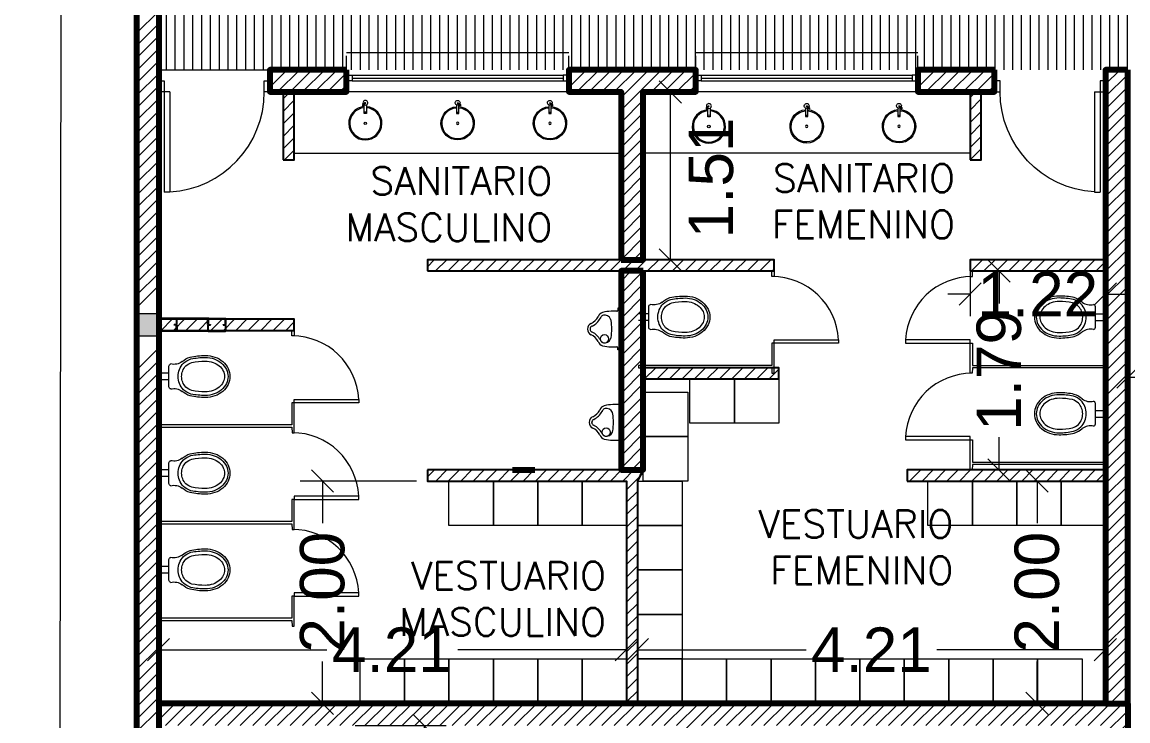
# Model space of a CAD drawing. Header units: inches. Extents: x 2 to 337, y 2 to 182.
# Drawn here: x 28.96 to 38.92, y 118.49 to 124.78 of the extents above; entities that cross this region are included whole.
import ezdxf

# ---------------------------------------------------------------- set-up
doc = ezdxf.new("R2010")
doc.units = ezdxf.units.IN
doc.header["$MEASUREMENT"] = 0
for name, pattern in [('ACAD_ISO10W100', [18, 12, -3, 0, -3]), ('HIDDEN2', [4.7625, 3.175, -1.5875]), ('LÍNEAS_OCULTAS2', [0.1875, 0.125, -0.0625])]:
    doc.linetypes.add(name, pattern=pattern)
for name, color, linetype, lineweight in [('01 eje', 30, 'ACAD_ISO10W100', 9), ('ARQ-CARPINTERIAS', 4, 'Continuous', 9), ('IS-SANITARIOS', 6, 'Continuous', 9), ('L COTAS', 1, 'Continuous', 9), ('l gris', 9, 'Continuous', 5), ('l muro', 5, 'Continuous', 80), ('L PROYEC', 4, 'HIDDEN2', 9), ('LAVADO MU', 10, 'Continuous', 5), ('smr acero', 170, 'Continuous', 15)]:
    doc.layers.add(name, color=color, linetype=linetype, lineweight=lineweight)
for name, color, linetype in [('01-COTAS ESTRUCTURA', 9, 'Continuous'), ('ARQ-MUROCERAMICO8X18X33', 3, 'Continuous'), ('ARQ-TXTS LOCAL', 3, 'Continuous')]:
    doc.layers.add(name, color=color, linetype=linetype)
doc.styles.add('2mm para 1.100', font='ARIAL.TTF')
doc.styles.add('RomanS', font='romans.shx')
doc.dimstyles.new('cotas 1.100', dxfattribs={"dimscale": 2, "dimtxt": 0.2, "dimasz": 0.1, "dimexe": 0.1, "dimexo": 0.05, "dimgap": 0.05, "dimtad": 0, "dimzin": 0, "dimdsep": 46, "dimtxsty": '2mm para 1.100', "dimblk": 'OBLIQUE', "dimcen": 0.09, "dimclrd": 256, "dimclre": 256, "dimclrt": 256, "dimaunit": 1, "dimadec": 3, "dimazin": 0, "dimtfac": 1, "dimtofl": 0, "dimtmove": 2, "dimatfit": 3, "dimfxl": 0, "dimtolj": 1, "dimtzin": 0, "dimlwd": -1, "dimlwe": -1, "dimarcsym": 0})
pattern_1 = [(45, (-3417.75211, -702.29074), (-0.0561266008, 0.0561266008), [])]
pattern_2 = [(45, (-3417.75211, -701.49083), (-0.0561266008, 0.0561266008), [])]

# ---------------------------------------------------------------- blocks, each defined once
blk = doc.blocks.new('terreno1')
at = {"layer": '01 eje', "ltscale": 0.05}
blk.add_line((2858.8129, 860.3283), (2858.8129, 730.799), dxfattribs=at)
blk = doc.blocks.new('Bacha de baño 2 pl')
for p, q in [((-0.0036, -0.1597), (-0.0243, -0.1758)), ((-0.0243, -0.1883), (0.0039, -0.1612)), ((-0.0243, -0.1758), (-0.0243, -0.1883)), ((-0.0096, -0.256), (-0.0096, -0.1791)), ((0.0107, -0.1791), (0.0107, -0.256)), ((0.0107, -0.2433), (-0.0096, -0.2433)), ((0.0107, -0.256), (-0.0096, -0.256)), ((0.0107, -0.256), (-0.0096, -0.256))]:
    blk.add_line(p, q)
at = {"color": 252}
blk.add_circle((0, -0.3438), 0.0113, dxfattribs=at)
for centre, radius, start, end in [((0, -0.3438), 0.15, 93.65459, 85.91977), ((0.0006, -0.1597), 0.0219, 297.52089, 211.24322), ((0.0006, -0.1597), 0.0219, 232.78732, 242.47911), ((0.0006, -0.1597), 0.0219, 242.47911, 297.52089), ((-0.0015, -0.1689), 0.00944, 54.74702, 102.62448), ((0, -0.3438), 0.14, 93.91603, 85.62778)]:
    blk.add_arc(centre, radius, start, end)
blk = doc.blocks.new('LZ-PM01$0$MEWAFND$0$MINGI')
for p, q in [((-0.188, 0.016), (-0.168, 0.016)), ((-0.188, 0), (-0.188, 0.016)), ((0.188, 0), (-0.188, 0)), ((0.188, 0.016), (0.168, 0.016)), ((0.188, 0), (0.188, 0.016))]:
    blk.add_line(p, q)
for centre, radius, start, end in [((-0.0015, 0.2522), 0.0524, 88.41211, 159.86472), ((0.0015, 0.2522), 0.0524, 20.13528, 91.58789), ((-0.0874, 0.1426), 0.0648, 111.75619, 164.40839), ((-0.2023, 0.3459), 0.1696, 302.42194, 333.4809), ((-0.2023, 0.3459), 0.1956, 302.42194, 333.4809), ((-0.0154, 0.255), 0.0124, 149.99519, 163.35044), ((-0.0015, 0.2522), 0.0264, 88.41211, 159.86472), ((0, 0.2987), 0.0202, 267.95603, 272.04397), ((0.0015, 0.2522), 0.0264, 20.13528, 91.58789), ((0.0154, 0.255), 0.0124, 16.64956, 30.00481), ((0.2023, 0.3459), 0.1956, 206.5191, 237.57806), ((0.2023, 0.3459), 0.1696, 206.5191, 237.57806), ((0.0874, 0.1426), 0.0648, 15.59161, 68.24381), ((0.1604, 0.08), 0.3204, 165.53997, 180), ((-0.0874, 0.1426), 0.0388, 111.75619, 111.75619), ((-0.061, 0.1419), 0.0647, 170.11271, 245.03672), ((-0.0874, 0.1426), 0.0388, 118.9977, 164.40839), ((-0.141, 0.2581), 0.0887, 293.07935, 299.37429), ((0.061, 0.1419), 0.0647, 294.96328, 9.88729), ((0.141, 0.2581), 0.0887, 240.62571, 246.92065), ((0.0874, 0.1426), 0.0388, 15.59161, 61.0023), ((-0.1604, 0.08), 0.3204, 0, 14.46003), ((-0.168, 0.024), 0.008, 270, 1.25963), ((1.0815, 0.0515), 1.2419, 178.68384, 181.25963), ((-0.0605, 0.1489), 0.0714, 247.01145, 257.38188), ((0, 0.4956), 0.4232, 259.64483, 270), ((0, 0.4956), 0.4232, 270, 280.35517), ((0.0605, 0.1489), 0.0714, 282.61812, 292.98855), ((-1.0815, 0.0515), 1.2419, 358.74037, 1.31616), ((0.168, 0.024), 0.008, 178.74037, 270)]:
    blk.add_arc(centre, radius, start, end)
blk = doc.blocks.new('Inodoro')
for p, q in [((626.1562, 117.8884), (626.3408, 117.8884)), ((626.2185, 117.8884), (626.2185, 117.7966)), ((626.2785, 117.8884), (626.2785, 117.7966))]:
    blk.add_line(p, q)
for points in [[(626.248, 118.4207, 0.114233), (626.1853, 118.4062, 0.103679), (626.1282, 118.3618, 0.091573), (626.091, 118.2967, 0.084524), (626.0772, 118.2158, 0.050698), (626.0903, 118.0871, 0.096685), (626.1295, 118.0185, 0.193549), (626.2485, 117.971, 0.193549), (626.3676, 118.0185, 0.096685), (626.4068, 118.0871, 0.050698), (626.4198, 118.2158, 0.084524), (626.406, 118.2967, 0.091573), (626.3688, 118.3618, 0.103679), (626.3118, 118.4062, 0.114233), (626.2491, 118.4207)], [(626.248, 118.3885, 0.114233), (626.1994, 118.3772, 0.103679), (626.1528, 118.341, 0.091573), (626.1214, 118.2861, 0.084532), (626.1094, 118.2158, 0.049852), (626.1214, 118.0956, 0.091573), (626.1528, 118.0407, 0.190851), (626.2485, 118.0032, 0.190851), (626.3442, 118.0407, 0.091573), (626.3757, 118.0956, 0.049852), (626.3876, 118.2158, 0.084532), (626.3757, 118.2861, 0.091573), (626.3442, 118.341, 0.103679), (626.2976, 118.3772, 0.114233), (626.2491, 118.3885)]]:
    blk.add_lwpolyline(points, format="xyb")
for centre, radius, start, end in [((626.2856, 118.2285), 0.2241, 139.74406, 160.67263), ((626.2627, 118.2479), 0.1939, 116.06723, 139.74406), ((626.248, 118.278), 0.1605, 90, 116.06723), ((626.2491, 118.278), 0.1605, 63.93277, 90), ((626.2344, 118.2479), 0.1939, 40.25594, 63.93277), ((626.2114, 118.2285), 0.2241, 19.32737, 40.25594), ((626.3217, 118.2158), 0.2623, 160.67263, 180), ((626.1753, 118.2158), 0.2623, 0, 19.32737), ((626.6972, 118.2155), 0.6378, 179.97395, 192.35967), ((625.7998, 118.2155), 0.6378, 347.64033, 0.02605), ((626.2856, 118.1532), 0.2241, 199.32737, 220.25594), ((626.2114, 118.1532), 0.2241, 319.74406, 340.67263), ((626.0194, 117.935), 0.1202, 345.84605, 37.60105), ((626.4776, 117.935), 0.1202, 142.39895, 194.15395), ((626.1558, 117.9084), 0.02, 188.04875, 271.25464), ((626.3413, 117.9084), 0.02, 268.74536, 351.95125)]:
    blk.add_arc(centre, radius, start, end)
blk = doc.blocks.new('SE-PM01$0$P3')
for p, q in [((6.9999, 19.56), (6.0999, 19.56)), ((6.0999, 19.5086), (6.0999, 19.56)), ((6.9999, 19.5086), (6.9999, 19.56))]:
    blk.add_line(p, q)
at = {"ltscale": 200}
blk.add_line((6.9999, 19.5086), (6.0999, 19.5086), dxfattribs=at)
for points in [[(7.0999, 19.61), (7.0999, 19.56), (6.9999, 19.56), (6.9999, 19.61)], [(7.0999, 18.66), (7.0999, 18.61), (6.9999, 18.61), (6.9999, 18.66)]]:
    blk.add_lwpolyline(points, close=True, dxfattribs=at)
blk.add_arc((6.9999, 19.56), 0.9, 183.27628, 270, dxfattribs=at)
blk = doc.blocks.new('_Oblique')
at = {"color": 0, "linetype": 'ByBlock', "lineweight": -2}
blk.add_line((-0.5, -0.5), (0.5, 0.5), dxfattribs=at)
blk = doc.blocks.new('*D95')
at = {"layer": 'Defpoints', "color": 0}
for p in [(29.3606, 156.7693), (30.1906, 156.768), (29.9908, 31.9487)]:
    blk.add_point(p, dxfattribs=at)
at = {"layer": 'L COTAS'}
for p, q in [((30.0906, 156.7681), (29.1606, 156.7696)), ((29.3606, 156.7693), (29.2621, 95.2691)), ((29.1607, 31.95), (29.2592, 93.4503)), ((29.8908, 31.9489), (28.9607, 31.9503))]:
    blk.add_line(p, q, dxfattribs=at)
at = {"layer": 'L COTAS', "xscale": 0.2, "yscale": 0.2, "zscale": 0.2}
for p, rotation in [((29.3606, 156.7693), 89.90828215739022), ((29.1607, 31.95), 269.9082821573902)]:
    blk.add_blockref('_Oblique', p, dxfattribs=dict(at, rotation=rotation))
at = {"layer": 'L COTAS', "insert": (29.2606, 94.3597), "char_height": 0.4, "attachment_point": 5, "rotation": 89.90828, "style": '2mm para 1.100'}
blk.add_mtext('\\A1;124.82', dxfattribs=at)
blk = doc.blocks.new('*D99')
at = {"layer": 'Defpoints', "color": 0}
for p in [(34.5509, 124.1503), (34.796, 122.6399), (34.796, 122.6399)]:
    blk.add_point(p, dxfattribs=at)
at = {"layer": 'L COTAS'}
for p, q in [((34.6509, 124.1503), (34.996, 124.1503)), ((34.796, 124.1503), (34.796, 122.6399)), ((34.696, 122.6399), (34.596, 122.6399))]:
    blk.add_line(p, q, dxfattribs=at)
at = {"layer": 'L COTAS', "xscale": 0.2, "yscale": 0.2, "zscale": 0.2}
for p, rotation in [((34.796, 124.1503), 90), ((34.796, 122.6399), 270)]:
    blk.add_blockref('_Oblique', p, dxfattribs=dict(at, rotation=rotation))
at = {"layer": 'L COTAS', "insert": (35.1643, 123.3769), "char_height": 0.4, "attachment_point": 5, "rotation": 90, "style": '2mm para 1.100'}
blk.add_mtext('\\A1;1.51', dxfattribs=at)
blk = doc.blocks.new('*D100')
at = {"layer": 'Defpoints', "color": 0}
for p in [(37.4959, 122.5899), (38.7135, 122.6399), (38.7135, 122.3319)]:
    blk.add_point(p, dxfattribs=at)
at = {"layer": 'L COTAS'}
for p, q in [((37.4959, 122.4899), (37.4959, 122.1319)), ((38.7135, 122.5399), (38.7135, 122.1319)), ((37.4959, 122.3319), (37.2959, 122.3319)), ((38.7135, 122.3319), (38.9135, 122.3319))]:
    blk.add_line(p, q, dxfattribs=at)
at = {"layer": 'L COTAS', "xscale": 0.2, "yscale": 0.2, "zscale": 0.2}
blk.add_blockref('_Oblique', (37.4959, 122.3319), dxfattribs=at)
at = {"layer": 'L COTAS', "xscale": 0.2, "yscale": 0.2, "zscale": 0.2, "rotation": 180}
blk.add_blockref('_Oblique', (38.7135, 122.3319), dxfattribs=at)
at = {"layer": 'L COTAS', "insert": (38.1047, 122.3319), "char_height": 0.4, "attachment_point": 5, "style": '2mm para 1.100'}
blk.add_mtext('\\A1;1.22', dxfattribs=at)
blk = doc.blocks.new('*D101')
at = {"layer": 'Defpoints', "color": 0}
for p in [(38.7135, 119.1329), (34.5009, 118.8498), (38.7135, 118.8498)]:
    blk.add_point(p, dxfattribs=at)
at = {"layer": 'L COTAS'}
for p, q in [((34.5009, 118.9498), (34.5009, 119.3329)), ((38.7135, 118.9498), (38.7135, 119.3329)), ((34.5009, 119.1329), (36.0182, 119.1329)), ((38.7135, 119.1329), (37.1961, 119.1329))]:
    blk.add_line(p, q, dxfattribs=at)
at = {"layer": 'L COTAS', "xscale": 0.2, "yscale": 0.2, "zscale": 0.2, "rotation": 180}
blk.add_blockref('_Oblique', (34.5009, 119.1329), dxfattribs=at)
at = {"layer": 'L COTAS', "xscale": 0.2, "yscale": 0.2, "zscale": 0.2}
blk.add_blockref('_Oblique', (38.7135, 119.1329), dxfattribs=at)
at = {"layer": 'L COTAS', "insert": (36.6072, 119.1329), "char_height": 0.4, "attachment_point": 5, "style": '2mm para 1.100'}
blk.add_mtext('\\A1;4.21', dxfattribs=at)
blk = doc.blocks.new('*D102')
at = {"layer": 'Defpoints', "color": 0}
for p in [(37.7564, 122.5399), (37.8632, 122.5399), (37.7564, 120.7499)]:
    blk.add_point(p, dxfattribs=at)
at = {"layer": 'L COTAS'}
for p, q in [((37.7632, 122.5399), (37.5564, 122.5399)), ((37.7564, 122.5399), (37.7564, 122.246)), ((37.7564, 120.7499), (37.7564, 121.0438)), ((37.6564, 120.7499), (37.5564, 120.7499))]:
    blk.add_line(p, q, dxfattribs=at)
at = {"layer": 'L COTAS', "xscale": 0.2, "yscale": 0.2, "zscale": 0.2}
for p, rotation in [((37.7564, 122.5399), 90), ((37.7564, 120.7499), 270)]:
    blk.add_blockref('_Oblique', p, dxfattribs=dict(at, rotation=rotation))
at = {"layer": 'L COTAS', "insert": (37.7564, 121.6449), "char_height": 0.4, "attachment_point": 5, "rotation": 90, "style": '2mm para 1.100'}
blk.add_mtext('\\A1;1.79', dxfattribs=at)
blk = doc.blocks.new('*D103')
at = {"layer": 'Defpoints', "color": 0}
for p in [(30.1883, 119.1329), (30.1883, 118.8498), (34.4009, 118.8498)]:
    blk.add_point(p, dxfattribs=at)
at = {"layer": 'L COTAS'}
for p, q in [((30.1883, 118.9498), (30.1883, 119.3329)), ((34.4009, 118.9498), (34.4009, 119.3329)), ((30.1883, 119.1329), (31.7056, 119.1329)), ((34.4009, 119.1329), (32.8835, 119.1329))]:
    blk.add_line(p, q, dxfattribs=at)
at = {"layer": 'L COTAS', "xscale": 0.2, "yscale": 0.2, "zscale": 0.2, "rotation": 180}
blk.add_blockref('_Oblique', (30.1883, 119.1329), dxfattribs=at)
at = {"layer": 'L COTAS', "xscale": 0.2, "yscale": 0.2, "zscale": 0.2}
blk.add_blockref('_Oblique', (34.4009, 119.1329), dxfattribs=at)
at = {"layer": 'L COTAS', "insert": (32.2946, 119.1329), "char_height": 0.4, "attachment_point": 5, "style": '2mm para 1.100'}
blk.add_mtext('\\A1;4.21', dxfattribs=at)
blk = doc.blocks.new('*D179')
at = {"layer": 'Defpoints', "color": 0}
for p in [(37.8231, 120.6498), (37.8231, 118.6498), (38.0981, 118.6498)]:
    blk.add_point(p, dxfattribs=at)
at = {"layer": 'L COTAS'}
for p, q in [((37.9231, 120.6498), (38.2981, 120.6498)), ((38.0981, 120.6498), (38.0981, 120.2721)), ((38.0981, 118.6498), (38.0981, 119.0276)), ((37.9231, 118.6498), (38.2981, 118.6498))]:
    blk.add_line(p, q, dxfattribs=at)
at = {"layer": 'L COTAS', "xscale": 0.2, "yscale": 0.2, "zscale": 0.2}
for p, rotation in [((38.0981, 120.6498), 90), ((38.0981, 118.6498), 270)]:
    blk.add_blockref('_Oblique', p, dxfattribs=dict(at, rotation=rotation))
at = {"layer": 'L COTAS', "insert": (38.0981, 119.6498), "char_height": 0.4, "attachment_point": 5, "rotation": 90, "style": '2mm para 1.100'}
blk.add_mtext('\\A1;2.00', dxfattribs=at)
blk = doc.blocks.new('*D237')
at = {"layer": 'Defpoints', "color": 0}
for p in [(32.6103, 120.6498), (31.6647, 118.6498), (32.6103, 118.6498)]:
    blk.add_point(p, dxfattribs=at)
at = {"layer": 'L COTAS'}
for p, q in [((32.5103, 120.6498), (31.4647, 120.6498)), ((31.6647, 120.6498), (31.6647, 120.2721)), ((31.6647, 118.6498), (31.6647, 119.0276)), ((32.5103, 118.6498), (31.4647, 118.6498))]:
    blk.add_line(p, q, dxfattribs=at)
at = {"layer": 'L COTAS', "xscale": 0.2, "yscale": 0.2, "zscale": 0.2}
for p, rotation in [((31.6647, 120.6498), 90), ((31.6647, 118.6498), 270)]:
    blk.add_blockref('_Oblique', p, dxfattribs=dict(at, rotation=rotation))
at = {"layer": 'L COTAS', "insert": (31.6647, 119.6498), "char_height": 0.4, "attachment_point": 5, "rotation": 90, "style": '2mm para 1.100'}
blk.add_mtext('\\A1;2.00', dxfattribs=at)
blk = doc.blocks.new('*D180')
at = {"layer": 'Defpoints', "color": 0}
for p in [(41.8575, 122.0018), (41.8575, 121.5844), (38.9162, 121.1518)]:
    blk.add_point(p, dxfattribs=at)
at = {"layer": 'L COTAS'}
for p, q in [((41.8575, 121.9018), (41.8575, 121.3844)), ((38.9162, 121.2518), (38.9162, 121.7844)), ((38.9162, 121.5844), (39.7647, 121.5844)), ((41.8575, 121.5844), (41.0089, 121.5844))]:
    blk.add_line(p, q, dxfattribs=at)
at = {"layer": 'L COTAS', "xscale": 0.2, "yscale": 0.2, "zscale": 0.2, "rotation": 180}
blk.add_blockref('_Oblique', (38.9162, 121.5844), dxfattribs=at)
at = {"layer": 'L COTAS', "xscale": 0.2, "yscale": 0.2, "zscale": 0.2}
blk.add_blockref('_Oblique', (41.8575, 121.5844), dxfattribs=at)
at = {"layer": 'L COTAS', "insert": (40.3868, 121.5844), "char_height": 0.4, "attachment_point": 5, "style": '2mm para 1.100'}
blk.add_mtext('\\A1;2.94', dxfattribs=at)
blk = doc.blocks.new('*D73')
at = {"layer": 'Defpoints', "color": 0}
for p in [(31.8583, 118.4498), (32.58, 118.4498), (31.8583, 115.355)]:
    blk.add_point(p, dxfattribs=at)
at = {"layer": 'L COTAS'}
for p, q in [((31.9583, 118.4498), (32.78, 118.4498)), ((32.58, 118.4498), (32.58, 117.5222)), ((32.58, 115.355), (32.58, 116.2826)), ((31.9583, 115.355), (32.78, 115.355))]:
    blk.add_line(p, q, dxfattribs=at)
at = {"layer": 'L COTAS', "xscale": 0.2, "yscale": 0.2, "zscale": 0.2}
for p, rotation in [((32.58, 118.4498), 90), ((32.58, 115.355), 270)]:
    blk.add_blockref('_Oblique', p, dxfattribs=dict(at, rotation=rotation))
at = {"layer": 'L COTAS', "insert": (32.58, 116.9024), "char_height": 0.4, "attachment_point": 5, "rotation": 90, "style": '2mm para 1.100'}
blk.add_mtext('\\A1;3.09', dxfattribs=at)
blk = doc.blocks.new('base1')
at = {"layer": 'smr acero'}
h = blk.add_hatch(color=256, dxfattribs=at)
h.dxf.hatch_style = 1
h.paths.add_polyline_path([(4862.6652, 1040.7971), (4862.6652, 1040.5971), (4862.4652, 1040.5971), (4862.4652, 1040.7971)])
for p, q in [((4863.1112, 1040.7572), (4862.8092, 1040.7572)), ((4863.1112, 1040.6372), (4862.8092, 1040.6372))]:
    blk.add_line(p, q, dxfattribs=at)
blk.add_lwpolyline([(4862.4652, 1040.5971), (4862.6652, 1040.5971), (4862.6652, 1040.7971), (4862.4652, 1040.7971)], close=True, dxfattribs=at)
for points in [[(4862.8192, 1040.7572), (4862.6712, 1040.7572, 0.414214), (4862.6652, 1040.7512), (4862.6652, 1040.7032, 0.414214), (4862.6712, 1040.6972), (4862.6852, 1040.6972), (4862.6852, 1040.6992), (4862.6732, 1040.6992, -0.414214), (4862.6672, 1040.7052), (4862.6672, 1040.7492, -0.414214), (4862.6732, 1040.7552), (4862.8172, 1040.7552, -0.414214), (4862.8232, 1040.7492), (4862.8232, 1040.7052, -0.414214), (4862.8172, 1040.6992), (4862.8052, 1040.6992), (4862.8052, 1040.6972), (4862.8192, 1040.6972, 0.414214), (4862.8252, 1040.7032), (4862.8252, 1040.7512, 0.414214)], [(4863.1112, 1040.7572), (4863.2592, 1040.7572, -0.414214), (4863.2652, 1040.7512), (4863.2652, 1040.7032, -0.414214), (4863.2592, 1040.6972), (4863.2452, 1040.6972), (4863.2452, 1040.6992), (4863.2572, 1040.6992, 0.414214), (4863.2632, 1040.7052), (4863.2632, 1040.7492, 0.414214), (4863.2572, 1040.7552), (4863.1132, 1040.7552, 0.414214), (4863.1072, 1040.7492), (4863.1072, 1040.7052, 0.414214), (4863.1132, 1040.6992), (4863.1252, 1040.6992), (4863.1252, 1040.6972), (4863.1112, 1040.6972, -0.414214), (4863.1052, 1040.7032), (4863.1052, 1040.7512, -0.414214)], [(4862.8192, 1040.6372), (4862.6712, 1040.6372, -0.414214), (4862.6652, 1040.6432), (4862.6652, 1040.6912, -0.414214), (4862.6712, 1040.6972), (4862.6852, 1040.6972), (4862.6852, 1040.6952), (4862.6732, 1040.6952, 0.414214), (4862.6672, 1040.6892), (4862.6672, 1040.6452, 0.414214), (4862.6732, 1040.6392), (4862.8172, 1040.6392, 0.414214), (4862.8232, 1040.6452), (4862.8232, 1040.6892, 0.414214), (4862.8172, 1040.6952), (4862.8052, 1040.6952), (4862.8052, 1040.6972), (4862.8192, 1040.6972, -0.414214), (4862.8252, 1040.6912), (4862.8252, 1040.6432, -0.414214)], [(4863.1112, 1040.6372), (4863.2592, 1040.6372, 0.414214), (4863.2652, 1040.6432), (4863.2652, 1040.6912, 0.414214), (4863.2592, 1040.6972), (4863.2452, 1040.6972), (4863.2452, 1040.6952), (4863.2572, 1040.6952, -0.414214), (4863.2632, 1040.6892), (4863.2632, 1040.6452, -0.414214), (4863.2572, 1040.6392), (4863.1132, 1040.6392, -0.414214), (4863.1072, 1040.6452), (4863.1072, 1040.6892, -0.414214), (4863.1132, 1040.6952), (4863.1252, 1040.6952), (4863.1252, 1040.6972), (4863.1112, 1040.6972, 0.414214), (4863.1052, 1040.6912), (4863.1052, 1040.6432, 0.414214)]]:
    blk.add_lwpolyline(points, format="xyb", close=True, dxfattribs=at)

msp = doc.modelspace()

# ---------------------------------------------------------------- hatches: boundary and pattern name
at = {"layer": 'l gris'}
h = msp.add_hatch(dxfattribs=at)
h.set_pattern_fill('LINE', color=256, scale=0.025, angle=90)
h.set_pattern_definition([(90, (-3778.86679, -701.38761), (-0.079375, 5e-18), [])])
h.paths.add_polyline_path([(30.1908, 125.2503), (59.1907, 125.2503), (59.2099, 125.0552), (59.2668, 124.8676), (59.3592, 124.6947), (59.4836, 124.5432), (59.6351, 124.4188), (59.808, 124.3264), (59.9956, 124.2695), (60.1907, 124.2503), (73.9516, 124.2503), (73.9968, 122.2518), (38.9159, 122.2518), (38.9159, 124.3504), (30.1907, 124.3503)])
at = {"layer": 'LAVADO MU'}
h = msp.add_hatch(dxfattribs=at)
h.set_pattern_fill('ANSI31', color=256, scale=0.025)
h.set_pattern_definition([(45, (-3417.4665, -703.44083), (-0.0561266008, 0.0561266008), [])])
h.paths.add_polyline_path([(38.9159, 124.3504), (38.7159, 124.3504), (38.7159, 118.6498), (30.1908, 118.6498), (30.1908, 118.4498), (34.8534, 118.4498), (34.8534, 116.505), (33.7034, 116.505), (33.7034, 116.355), (35.0034, 116.355), (35.0034, 118.4498), (38.7159, 118.4498), (38.7159, 115.3568), (34.8534, 115.3568), (34.8534, 115.2068), (38.7159, 115.2068), (38.7159, 113.3537), (38.2534, 113.3537), (38.2534, 113.1382), (38.9159, 113.1537)])
h = msp.add_hatch(dxfattribs=at)
h.set_pattern_fill('ANSI31', color=256, scale=0.025)
h.set_pattern_definition(pattern_1)
h.paths.add_polyline_path([(31.8818, 124.3503), (31.1907, 124.3502), (31.1907, 124.1502), (31.3103, 124.1502), (31.3103, 124.1503), (31.4103, 124.1503), (31.8818, 124.1503)])
h = msp.add_hatch(dxfattribs=at)
h.set_pattern_fill('ANSI31', color=256, scale=0.025)
h.set_pattern_definition(pattern_1)
h.paths.add_polyline_path([(35.0248, 124.3503), (33.8818, 124.3503), (33.8818, 124.1503), (34.3533, 124.1503), (34.3533, 122.6399), (34.5533, 122.6399), (34.5533, 124.1503), (35.0248, 124.1503)])
h = msp.add_hatch(dxfattribs=at)
h.set_pattern_fill('ANSI31', color=256, scale=0.025)
h.set_pattern_definition(pattern_1)
h.paths.add_polyline_path([(37.7159, 124.3503), (37.0248, 124.3502), (37.0248, 124.1502), (37.4959, 124.1503), (37.4959, 124.1503), (37.5959, 124.1503), (37.7159, 124.1503)], flags=17)
h = msp.add_hatch(dxfattribs=at)
h.set_pattern_fill('ANSI31', color=256, scale=0.025)
h.set_pattern_definition(pattern_1)
h.paths.add_polyline_path([(31.4103, 124.1502), (31.3103, 124.1502), (31.3103, 123.5399), (31.4103, 123.5399)])
h = msp.add_hatch(dxfattribs=at)
h.set_pattern_fill('ANSI31', color=256, scale=0.025)
h.set_pattern_definition(pattern_1)
h.paths.add_polyline_path([(37.5959, 124.1503), (37.4959, 124.1503), (37.4959, 123.5399), (37.5959, 123.5399)])
h = msp.add_hatch(dxfattribs=at)
h.set_pattern_fill('ANSI31', color=256, scale=0.025)
h.set_pattern_definition([(45, (-3417.74911, -702.29074), (-0.0561266008, 0.0561266008), [])])
h.paths.add_polyline_path([(35.7303, 122.6399), (32.6103, 122.6399), (32.6103, 122.5399), (33.379, 122.5399), (33.379, 122.5399), (33.579, 122.5399), (35.7303, 122.5399)])
h = msp.add_hatch(dxfattribs=at)
h.set_pattern_fill('ANSI31', color=256, scale=0.025)
h.set_pattern_definition(pattern_1)
h.paths.add_polyline_path([(38.7159, 122.6399), (37.4959, 122.6399), (37.4959, 122.5399), (38.7159, 122.5399)])
h = msp.add_hatch(dxfattribs=at)
h.set_pattern_fill('ANSI31', color=256, scale=0.025)
h.set_pattern_definition([(45, (-3416.77481, -702.29074), (-0.0561266008, 0.0561266008), [])])
h.paths.add_polyline_path([(34.5533, 121.6699), (34.5533, 121.6899), (34.5533, 122.5399), (34.3533, 122.5399), (34.3533, 120.7498), (34.5533, 120.7498), (34.5533, 120.7999), (34.5533, 120.7999), (34.5533, 120.8199), (34.5533, 121.6699)])
h = msp.add_hatch(dxfattribs=at)
h.set_pattern_fill('ANSI31', color=256, scale=0.025)
h.set_pattern_definition([(45, (-3417.75211, -702.82552), (-0.0561266008, 0.0561266008), [])])
h.paths.add_polyline_path([(31.4103, 122.1051), (30.1907, 122.1051), (30.1907, 122.0051), (31.4103, 122.0051)])
h = msp.add_hatch(dxfattribs=at)
h.set_pattern_fill('ANSI31', color=256, scale=0.025)
h.set_pattern_definition([(45, (-3420.69471, -703.26078), (-0.0561266008, 0.0561266008), [])])
h.paths.add_polyline_path([(35.7733, 121.6698), (34.5533, 121.6698), (34.5533, 121.5698), (35.7733, 121.5698)])
h = msp.add_hatch(dxfattribs=at)
h.set_pattern_fill('ANSI31', color=256, scale=0.025)
h.set_pattern_definition(pattern_2)
h.paths.add_polyline_path([(34.5533, 120.7498), (34.796, 120.7498), (34.776, 120.7498), (32.6103, 120.7498), (32.6103, 120.6498), (34.4033, 120.6498), (34.4033, 118.7345), (34.4033, 118.6498), (34.5033, 118.6498), (34.5033, 120.6498), (34.5252, 120.6498)])
h = msp.add_hatch(dxfattribs=at)
h.set_pattern_fill('ANSI31', color=256, scale=0.025)
h.set_pattern_definition(pattern_2)
h.paths.add_polyline_path([(38.7159, 120.7498), (36.9303, 120.7498), (36.9303, 120.6498), (38.7159, 120.6498)])

# ---------------------------------------------------------------- linework, layer by layer
at = {"layer": 'ARQ-MUROCERAMICO8X18X33'}
for points in [[(31.3103, 123.5399), (31.4103, 123.5399), (31.4103, 124.1503), (31.3103, 124.1503)], [(37.4959, 123.5399), (37.5959, 123.5399), (37.5959, 124.1503), (37.4959, 124.1503)], [(32.6103, 122.5399), (35.7303, 122.5399), (35.7303, 122.6399), (32.6103, 122.6399)], [(37.4959, 122.5399), (38.7159, 122.5399), (38.7159, 122.6399), (37.4959, 122.6399)], [(30.1903, 122.0051), (31.4103, 122.0051), (31.4103, 122.1051), (30.1903, 122.1051)], [(34.5533, 121.5698), (35.7733, 121.5698), (35.7733, 121.6698), (34.5533, 121.6698)], [(32.6103, 120.7498), (32.6103, 120.6498), (34.4033, 120.6498), (34.4033, 118.6498), (34.5033, 118.6498), (34.5033, 120.6498), (34.5033, 120.6498), (34.5533, 120.7498)], [(36.9303, 120.6498), (38.7159, 120.6498), (38.7159, 120.7498), (36.9303, 120.7498)]]:
    msp.add_lwpolyline(points, close=True, dxfattribs=at)
at = {"layer": 'IS-SANITARIOS'}
for p, q in [((31.4103, 123.6003), (34.3533, 123.6003)), ((37.4962, 123.6003), (34.5533, 123.6003)), ((36.915, 121.9199), (36.915, 121.8899)), ((36.915, 121.0499), (36.915, 121.0199))]:
    msp.add_line(p, q, dxfattribs=at)
for points in [[(35.7303, 122.4898), (35.7103, 122.4898), (35.7103, 122.5398), (35.7303, 122.5398)], [(37.4959, 122.4899), (37.5159, 122.4899), (37.5159, 122.5399), (37.4959, 122.5399)], [(31.4102, 121.9551), (31.3902, 121.9551), (31.3902, 122.0051), (31.4102, 122.0051)], [(34.5103, 121.6698), (35.7103, 121.6698), (35.7118, 121.6198), (35.7303, 121.6198), (35.7303, 121.8898), (35.7103, 121.8898), (35.7103, 121.6899), (34.5103, 121.6899)], [(35.7303, 121.9199), (36.3112, 121.9199), (36.3112, 121.8899), (35.7303, 121.8899)], [(37.4959, 121.9199), (36.9149, 121.9199), (36.9149, 121.8899), (37.4959, 121.8899)], [(38.7159, 121.6699), (37.5159, 121.6699), (37.5144, 121.6199), (37.4959, 121.6199), (37.4959, 121.8899), (37.5159, 121.8899), (37.5159, 121.6899), (38.7159, 121.6899)], [(31.4102, 121.3851), (31.9912, 121.3851), (31.9912, 121.3551), (31.4102, 121.3551)], [(30.1902, 121.1351), (31.3902, 121.1351), (31.3917, 121.0851), (31.4102, 121.0851), (31.4102, 121.3551), (31.3902, 121.3551), (31.3902, 121.1551), (30.1902, 121.1551)], [(37.4959, 121.0499), (36.9149, 121.0499), (36.9149, 121.0199), (37.4959, 121.0199)], [(38.7159, 120.7999), (37.5159, 120.7999), (37.5144, 120.7499), (37.4959, 120.7499), (37.4959, 121.0199), (37.5159, 121.0199), (37.5159, 120.8199), (38.7159, 120.8199)], [(30.1902, 120.2651), (31.3902, 120.2651), (31.3917, 120.2151), (31.4102, 120.2151), (31.4102, 120.4851), (31.3902, 120.4851), (31.3902, 120.2851), (30.1902, 120.2851)], [(31.9912, 120.5151), (31.4102, 120.5151), (31.4102, 120.4851), (31.9912, 120.4851)], [(30.1902, 119.3951), (31.3902, 119.3951), (31.3917, 119.3451), (31.4102, 119.3451), (31.4102, 119.6151), (31.3902, 119.6151), (31.3902, 119.4151), (30.1902, 119.4151)], [(31.9912, 119.6451), (31.4102, 119.6451), (31.4102, 119.6151), (31.9912, 119.6151)]]:
    msp.add_lwpolyline(points, close=True, dxfattribs=at)
for points in [[(34.9733, 121.5698), (35.3733, 121.5698), (35.3733, 121.1698), (34.9733, 121.1698), (34.9733, 121.5698)], [(35.3733, 121.5698), (35.7733, 121.5698), (35.7733, 121.1698), (35.3733, 121.1698), (35.3733, 121.5698)], [(34.5533, 121.4498), (34.9533, 121.4498), (34.9533, 121.0498), (34.5533, 121.0498), (34.5533, 121.4498)], [(34.5533, 121.0498), (34.9533, 121.0498), (34.9533, 120.6498), (34.5533, 120.6498), (34.5533, 121.0498)], [(32.8033, 120.6498), (33.2033, 120.6498), (33.2033, 120.2498), (32.8033, 120.2498), (32.8033, 120.6498)], [(33.2033, 120.6498), (33.6033, 120.6498), (33.6033, 120.2498), (33.2033, 120.2498), (33.2033, 120.6498)], [(33.6033, 120.6498), (34.0033, 120.6498), (34.0033, 120.2498), (33.6033, 120.2498), (33.6033, 120.6498)], [(34.0033, 120.6498), (34.4033, 120.6498), (34.4033, 120.2498), (34.0033, 120.2498), (34.0033, 120.6498)], [(34.5033, 120.6498), (34.9033, 120.6498), (34.9033, 120.2498), (34.5033, 120.2498), (34.5033, 120.6498)], [(37.1159, 120.6498), (37.5159, 120.6498), (37.5159, 120.2498), (37.1159, 120.2498), (37.1159, 120.6498)], [(37.5159, 120.6498), (37.9159, 120.6498), (37.9159, 120.2498), (37.5159, 120.2498), (37.5159, 120.6498)], [(37.9159, 120.6498), (38.3159, 120.6498), (38.3159, 120.2498), (37.9159, 120.2498), (37.9159, 120.6498)], [(38.3159, 120.6498), (38.7159, 120.6498), (38.7159, 120.2498), (38.3159, 120.2498), (38.3159, 120.6498)], [(34.5033, 120.2498), (34.9033, 120.2498), (34.9033, 119.8498), (34.5033, 119.8498), (34.5033, 120.2498)], [(34.5033, 119.8498), (34.9033, 119.8498), (34.9033, 119.4498), (34.5033, 119.4498), (34.5033, 119.8498)], [(34.5033, 119.4498), (34.9033, 119.4498), (34.9033, 119.0498), (34.5033, 119.0498), (34.5033, 119.4498)], [(32.0033, 119.0498), (32.4033, 119.0498), (32.4033, 118.6498), (32.0033, 118.6498), (32.0033, 119.0498)], [(32.4033, 119.0498), (32.8033, 119.0498), (32.8033, 118.6498), (32.4033, 118.6498), (32.4033, 119.0498)], [(32.8033, 119.0498), (33.2033, 119.0498), (33.2033, 118.6498), (32.8033, 118.6498), (32.8033, 119.0498)], [(33.2033, 119.0498), (33.6033, 119.0498), (33.6033, 118.6498), (33.2033, 118.6498), (33.2033, 119.0498)], [(33.6033, 119.0498), (34.0033, 119.0498), (34.0033, 118.6498), (33.6033, 118.6498), (33.6033, 119.0498)], [(34.0033, 119.0498), (34.4033, 119.0498), (34.4033, 118.6498), (34.0033, 118.6498), (34.0033, 119.0498)], [(34.5033, 119.0498), (34.9033, 119.0498), (34.9033, 118.6498), (34.5033, 118.6498), (34.5033, 119.0498)], [(34.9033, 119.0498), (35.3033, 119.0498), (35.3033, 118.6498), (34.9033, 118.6498), (34.9033, 119.0498)], [(35.3033, 119.0498), (35.7033, 119.0498), (35.7033, 118.6498), (35.3033, 118.6498), (35.3033, 119.0498)], [(35.7033, 119.0498), (36.1033, 119.0498), (36.1033, 118.6498), (35.7033, 118.6498), (35.7033, 119.0498)], [(36.1033, 119.0498), (36.5033, 119.0498), (36.5033, 118.6498), (36.1033, 118.6498), (36.1033, 119.0498)], [(36.5033, 119.0498), (36.9033, 119.0498), (36.9033, 118.6498), (36.5033, 118.6498), (36.5033, 119.0498)], [(36.9033, 119.0498), (37.3033, 119.0498), (37.3033, 118.6498), (36.9033, 118.6498), (36.9033, 119.0498)], [(37.3033, 119.0498), (37.7033, 119.0498), (37.7033, 118.6498), (37.3033, 118.6498), (37.3033, 119.0498)], [(37.7033, 119.0498), (38.1033, 119.0498), (38.1033, 118.6498), (37.7033, 118.6498), (37.7033, 119.0498)], [(38.1033, 119.0498), (38.5033, 119.0498), (38.5033, 118.6498), (38.1033, 118.6498), (38.1033, 119.0498)]]:
    msp.add_lwpolyline(points, dxfattribs=at)
for centre, start, end in [((35.7119, 121.8898), 2.87779, 89.99606), ((37.5144, 121.8898), 90.00394, 177.12221), ((31.3918, 121.355), 2.87779, 89.99606), ((37.5144, 121.0198), 90.00394, 177.12221), ((31.3918, 120.485), 2.87779, 89.99606), ((31.3918, 119.615), 2.87779, 89.99606)]:
    msp.add_arc(centre, 0.6001, start, end, dxfattribs=at)
at = {"layer": 'l gris'}
for p, q in [((33.8818, 124.1503), (31.8818, 124.1503)), ((37.0248, 124.1503), (35.0248, 124.1503))]:
    msp.add_line(p, q, dxfattribs=at)
msp.add_lwpolyline([(30.1907, 124.3503), (31.1907, 124.3503)], dxfattribs=at)
at = {"layer": 'l muro'}
for p, q in [((29.9908, 156.7687), (29.9908, 31.9599)), ((30.1908, 156.7687), (30.1908, 31.9599)), ((33.376, 120.7498), (33.576, 120.7498)), ((38.7159, 118.6498), (30.1903, 118.6498)), ((38.9159, 118.6498), (38.9159, 113.1537))]:
    msp.add_line(p, q, dxfattribs=at)
for points in [[(31.8818, 124.3503), (31.1907, 124.3502), (31.1907, 124.1502), (31.8818, 124.1503)], [(34.3533, 122.6399), (34.5533, 122.6399), (34.5533, 124.1503), (35.0248, 124.1503), (35.0248, 124.3503), (33.8818, 124.3503), (33.8818, 124.1503), (34.3533, 124.1503)], [(37.7159, 124.3503), (37.0248, 124.3502), (37.0248, 124.1502), (37.7159, 124.1503)], [(38.9159, 124.3504), (38.7159, 124.3504), (38.7159, 118.6498), (38.9159, 118.6498)], [(34.5533, 122.5399), (34.3533, 122.5399), (34.3533, 120.7498), (34.5533, 120.7498)]]:
    msp.add_lwpolyline(points, close=True, dxfattribs=at)
at = {"layer": 'L PROYEC', "linetype": 'LÍNEAS_OCULTAS2'}
for p, q in [((31.8818, 124.3503), (31.8818, 124.5053)), ((33.8818, 124.3503), (33.8818, 124.5053)), ((35.0248, 124.3503), (35.0248, 124.5053)), ((37.0248, 124.3503), (37.0248, 124.5053))]:
    msp.add_line(p, q, dxfattribs=at)
at = {"layer": 'L PROYEC', "linetype": 'LÍNEAS_OCULTAS2', "ltscale": 50}
for p, q in [((31.8818, 124.5053), (33.8818, 124.5053)), ((35.0248, 124.5053), (37.0248, 124.5053)), ((31.9318, 124.3003), (33.8318, 124.3003)), ((31.9318, 124.2753), (33.8318, 124.2753)), ((31.9318, 124.2503), (33.8318, 124.2503)), ((35.0748, 124.3003), (36.9748, 124.3003)), ((35.0748, 124.2753), (36.9748, 124.2753)), ((35.0748, 124.2503), (36.9748, 124.2503))]:
    msp.add_line(p, q, dxfattribs=at)
at = {"layer": 'L PROYEC', "linetype": 'LÍNEAS_OCULTAS2'}
for points in [[(31.8818, 124.3003), (31.9318, 124.3003), (31.9318, 124.2503), (31.8818, 124.2503)], [(33.8818, 124.3003), (33.8318, 124.3003), (33.8318, 124.2503), (33.8818, 124.2503)], [(35.0248, 124.3003), (35.0748, 124.3003), (35.0748, 124.2503), (35.0248, 124.2503)], [(37.0248, 124.3003), (36.9748, 124.3003), (36.9748, 124.2503), (37.0248, 124.2503)]]:
    msp.add_lwpolyline(points, close=True, dxfattribs=at)
at = {"layer": 'LAVADO MU'}
for p, q in [((29.9908, 124.6787), (30.1907, 124.8785)), ((29.9908, 124.5664), (30.1907, 124.7663)), ((29.9908, 124.4542), (30.1907, 124.654)), ((29.9908, 124.3419), (30.1907, 124.5418)), ((29.9908, 124.2297), (30.1907, 124.4295)), ((29.9908, 124.1174), (30.1907, 124.3173)), ((29.9908, 124.0051), (30.1907, 124.205)), ((29.9908, 123.8929), (30.1907, 124.0928)), ((29.9908, 123.7806), (30.1907, 123.9805)), ((29.9908, 123.6684), (30.1907, 123.8682)), ((29.9908, 123.5561), (30.1907, 123.756)), ((29.9908, 123.4439), (30.1907, 123.6437)), ((29.9908, 123.3316), (30.1907, 123.5315)), ((29.9908, 123.2194), (30.1907, 123.4192)), ((29.9908, 123.1071), (30.1907, 123.307)), ((29.9908, 122.9949), (30.1907, 123.1947)), ((29.9908, 122.8826), (30.1907, 123.0825)), ((29.9908, 122.7704), (30.1907, 122.9702)), ((29.9908, 122.6581), (30.1907, 122.858)), ((29.9908, 122.5459), (30.1907, 122.7457)), ((29.9908, 122.4336), (30.1907, 122.6335)), ((29.9908, 122.3213), (30.1907, 122.5212)), ((29.9908, 122.2091), (30.1907, 122.409)), ((29.9908, 121.6478), (30.1907, 121.8477)), ((29.9908, 121.5356), (30.1907, 121.7354)), ((29.9908, 121.4233), (30.1907, 121.6232)), ((29.9908, 121.3111), (30.1907, 121.5109)), ((29.9908, 121.1988), (30.1907, 121.3987)), ((29.9908, 121.0866), (30.1907, 121.2864)), ((29.9908, 120.9743), (30.1907, 121.1742)), ((29.9908, 120.8621), (30.1907, 121.0619)), ((29.9908, 120.7498), (30.1907, 120.9497)), ((29.9908, 120.6376), (30.1907, 120.8374)), ((29.9908, 120.5253), (30.1907, 120.7252)), ((29.9908, 120.413), (30.1907, 120.6129)), ((29.9908, 120.3008), (30.1907, 120.5007)), ((29.9908, 120.1885), (30.1907, 120.3884)), ((29.9908, 120.0763), (30.1907, 120.2761)), ((29.9908, 119.964), (30.1907, 120.1639)), ((29.9908, 119.8518), (30.1907, 120.0516)), ((29.9908, 119.7395), (30.1907, 119.9394)), ((29.9908, 119.6273), (30.1907, 119.8271)), ((29.9908, 119.515), (30.1907, 119.7149)), ((29.9908, 119.4028), (30.1907, 119.6026)), ((29.9908, 119.2905), (30.1907, 119.4904)), ((29.9908, 119.1783), (30.1907, 119.3781)), ((29.9908, 119.066), (30.1907, 119.2659)), ((29.9908, 118.9538), (30.1907, 119.1536)), ((29.9908, 118.8415), (30.1907, 119.0414)), ((29.9908, 118.7292), (30.1907, 118.9291)), ((29.9908, 118.617), (30.1907, 118.8169)), ((29.9908, 118.5047), (30.1907, 118.7046)), ((29.9908, 118.3925), (30.1907, 118.5924))]:
    msp.add_line(p, q, dxfattribs=at)

# ---------------------------------------------------------------- block references
at = {"layer": '01-COTAS ESTRUCTURA'}
for p in [(-4832.4744, -918.642), (-4832.4694, -918.642)]:
    msp.add_blockref('base1', p, dxfattribs=at)
at = {"layer": 'ARQ-CARPINTERIAS', "rotation": 89.99999999994789}
msp.add_blockref('SE-PM01$0$P3', (49.8007, 117.1503), dxfattribs=at)
at = {"layer": 'ARQ-CARPINTERIAS', "xscale": -1, "rotation": 270.0000000000521}
msp.add_blockref('SE-PM01$0$P3', (19.1059, 117.1503), dxfattribs=at)
at = {"layer": 'IS-SANITARIOS'}
msp.add_blockref('Bacha de baño 2 pl', (32.0507, 124.2122), dxfattribs=at)
at = {"layer": 'IS-SANITARIOS', "xscale": -1}
for p in [(32.8818, 124.2122), (33.7129, 124.2122)]:
    msp.add_blockref('Bacha de baño 2 pl', p, dxfattribs=at)
at = {"layer": 'IS-SANITARIOS'}
for name, p, rotation in [('Bacha de baño 2 pl', (35.1434, 124.1834), 0.04993338660226719), ('Inodoro', (156.5124, -504.123), 90.00000000000001), ('Inodoro', (156.5124, -504.993), 90.00000000000001)]:
    msp.add_blockref(name, p, dxfattribs=dict(at, rotation=rotation))
at = {"layer": 'IS-SANITARIOS', "xscale": -1}
for name, p, rotation in [('Bacha de baño 2 pl', (36.0245, 124.1844), 0.04993338660224999), ('Bacha de baño 2 pl', (36.8555, 124.1853), 0.04993338660224999), ('Inodoro', (-83.2861, -504.123), 270), ('Inodoro', (-87.6062, -504.6578), 270), ('Inodoro', (-87.6062, -505.5278), 270), ('Inodoro', (-87.6062, -506.3978), 270)]:
    msp.add_blockref(name, p, dxfattribs=dict(at, rotation=rotation))
at = {"layer": 'IS-SANITARIOS', "yscale": 0.9444444000037038, "zscale": 0.9444444, "rotation": 90.00024181788876}
for p in [(34.3381, 122.0171), (34.3533, 121.1777)]:
    msp.add_blockref('LZ-PM01$0$MEWAFND$0$MINGI', p, dxfattribs=at)
at = {"layer": 'l muro'}
msp.add_blockref('terreno1', (-2828.8223, -701.3907), dxfattribs=at)

# ---------------------------------------------------------------- texts
at = {"layer": 'ARQ-TXTS LOCAL', "char_height": 0.25, "width": 2.66167, "attachment_point": 9, "style": 'RomanS'}
for s, insert in [('SANITARIO MASCULINO', (33.7359, 122.8078)), ('SANITARIO FEMENINO', (37.3606, 122.8336)), ('VESTUARIO FEMENINO', (37.3459, 119.7219)), ('VESTUARIO MASCULINO', (34.2191, 119.2573))]:
    msp.add_mtext(s, dxfattribs=dict(at, insert=insert))

# ---------------------------------------------------------------- dimensions: what is measured, and where the dimension line sits
at = {"layer": 'L COTAS'}
dim = msp.add_aligned_dim(p1=(29.9908, 31.9487), p2=(30.1906, 156.768), distance=0.8301, dimstyle='cotas 1.100', override={"dimfxl": 0.1, "dimarcsym": 1}, dxfattribs=at)
dim.commit()
dim.dimension.update_dxf_attribs({"geometry": '*D95', "text_midpoint": (29.2606, 94.3597)})
dim = msp.add_linear_dim(base=(34.796, 122.6399), p1=(34.5509, 124.1503), p2=(34.796, 122.6399), angle=90, dimstyle='cotas 1.100', override={"dimfxl": 0.1, "dimarcsym": 1}, dxfattribs=at)
dim.commit()
dim.dimension.update_dxf_attribs({"geometry": '*D99', "text_midpoint": (35.1643, 123.3769), "dimtype": 160})
for base, p1, p2, picture, middle in [((38.7135, 122.3319), (37.4959, 122.5899), (38.7135, 122.6399), '*D100', (38.1047, 122.3319)), ((41.8575, 121.5844), (38.9162, 121.1518), (41.8575, 122.0018), '*D180', (40.3868, 121.5844)), ((30.1883, 119.1329), (34.4009, 118.8498), (30.1883, 118.8498), '*D103', (32.2946, 119.1329)), ((38.7135, 119.1329), (34.5009, 118.8498), (38.7135, 118.8498), '*D101', (36.6072, 119.1329))]:
    dim = msp.add_linear_dim(base=base, p1=p1, p2=p2, dimstyle='cotas 1.100', override={"dimfxl": 0.1, "dimarcsym": 1}, dxfattribs=at)
    dim.commit()
    dim.dimension.update_dxf_attribs({"geometry": picture, "text_midpoint": middle})
for base, p1, p2, picture, middle in [((37.7564, 122.5399), (37.7564, 120.7499), (37.8632, 122.5399), '*D102', (37.7564, 121.6449)), ((31.6647, 118.6498), (32.6103, 120.6498), (32.6103, 118.6498), '*D237', (31.6647, 119.6498)), ((38.0981, 118.6498), (37.8231, 120.6498), (37.8231, 118.6498), '*D179', (38.0981, 119.6498)), ((32.58, 118.4498), (31.8583, 115.355), (31.8583, 118.4498), '*D73', (32.58, 116.9024))]:
    dim = msp.add_linear_dim(base=base, p1=p1, p2=p2, angle=90, dimstyle='cotas 1.100', override={"dimfxl": 0.1, "dimarcsym": 1}, dxfattribs=at)
    dim.commit()
    dim.dimension.update_dxf_attribs({"geometry": picture, "text_midpoint": middle})

doc.saveas('drawing.dxf')
